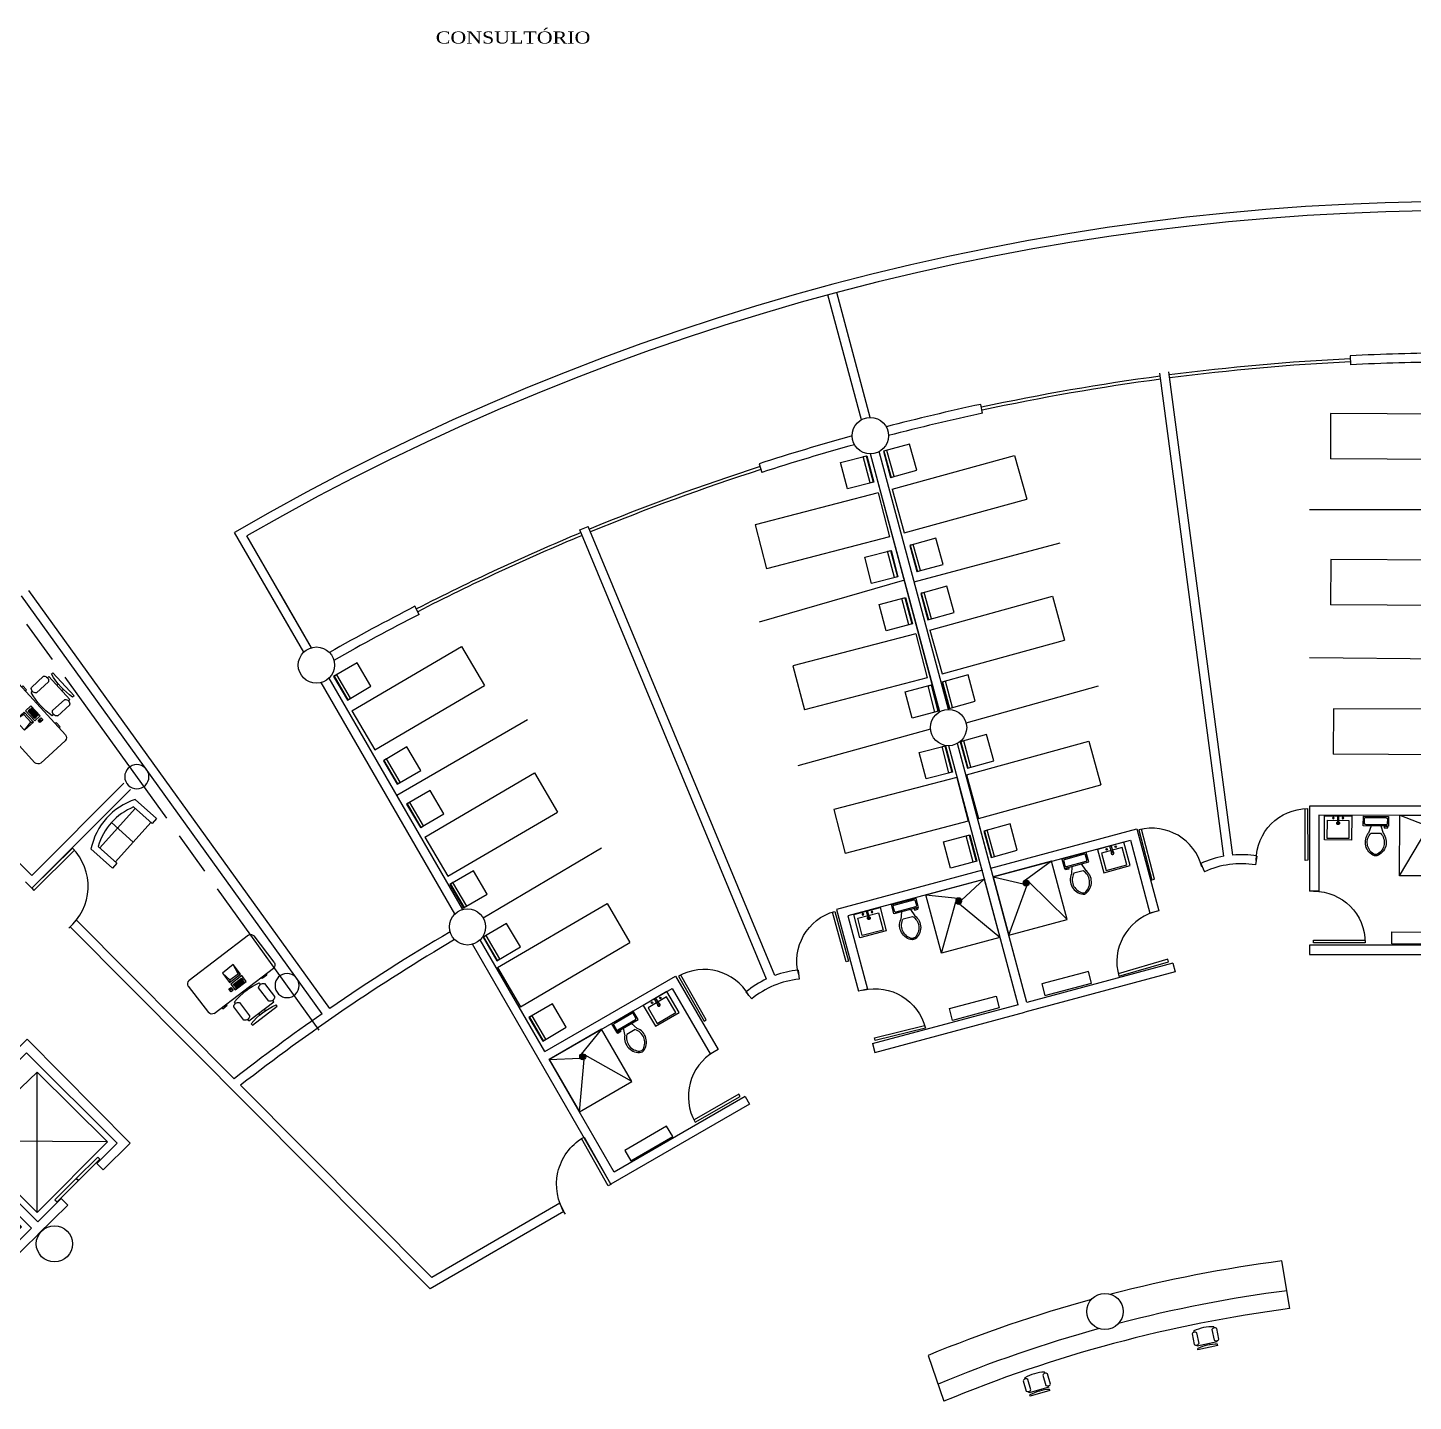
# Model space of a CAD drawing. Header units: millimetres. Extents: x 9 to 248, y 25 to 124.
# Drawn here: x 187.91 to 210.83, y 100.9 to 123.62 of the extents above; entities that cross this region are included whole.
import ezdxf

# ---------------------------------------------------------------- set-up
doc = ezdxf.new("R2010")
doc.units = ezdxf.units.MM
doc.header["$LTSCALE"] = 0.8
doc.header["$MEASUREMENT"] = 0
doc.linetypes.add('ACAD_ISO08W100', pattern=[36, 24, -3, 6, -3])
for name, color, linetype in [('cancel', 2, 'Continuous'), ('CANCELERIA', 30, 'Continuous'), ('COLUMNAS', 5, 'Continuous'), ('EJES', 1, 'ACAD_ISO08W100'), ('MUEBLES', 2, 'Continuous'), ('MUROS', 6, 'Continuous')]:
    doc.layers.add(name, color=color, linetype=linetype)
doc.layers.add('LUMINARIAS', color=7, linetype='Continuous', lineweight=30)
doc.styles.add('Estilo 01', font='times.ttf', dxfattribs={"width": 1.2})
doc.linetypes.add('ZIGZAG', pattern='A,0.00254,-5.08,[131,ltypeshp.shx,S=5.08,R=0,X=-5.08,Y=0],-10.16,[131,ltypeshp.shx,S=5.08,R=180,X=5.08,Y=0],-5.08', length=20.32254)

# ---------------------------------------------------------------- blocks, each defined once
blk = doc.blocks.new('COLUMNA')
at = {"layer": 'COLUMNAS', "ltscale": 0.15}
blk.add_circle((78.551, 72.792), 0.3, dxfattribs=at)
blk = doc.blocks.new('columna0001')
at = {"layer": 'COLUMNAS', "ltscale": 0.15}
blk.add_circle((0, 0), 0.2, dxfattribs=at)
blk = doc.blocks.new('SILLA')
at = {"layer": 'MUEBLES', "ltscale": 0.15}
for points in [[(245.006, 69.762), (245.231, 70.152), (244.841, 70.377), (244.616, 69.987)], [(245.035, 69.814), (244.646, 70.039), (244.621, 69.995), (245.01, 69.77)]]:
    blk.add_lwpolyline(points, close=True, dxfattribs=at)
blk = doc.blocks.new('CAMA')
at = {"layer": 'MUEBLES', "ltscale": 0.15}
for p, q in [((245.018, 69.714), (246.068, 71.533)), ((246.068, 71.533), (246.718, 71.158)), ((245.668, 69.339), (246.718, 71.158)), ((245.018, 69.714), (245.668, 69.339))]:
    blk.add_line(p, q, dxfattribs=at)
blk = doc.blocks.new('ele.001')
at = {"layer": 'MUEBLES', "ltscale": 0.15}
for p, q in [((0.739, 1.732), (-0.453, 0.591)), ((0.737, -0.591), (0.739, 1.732)), ((1.899, 0.577), (-0.453, 0.591)), ((0.737, -0.591), (1.899, 0.577)), ((-0.68, 0.325), (-1.872, -0.816)), ((-0.682, -1.998), (-0.68, 0.325)), ((0.48, -0.83), (-1.872, -0.816)), ((-0.682, -1.998), (0.48, -0.83))]:
    blk.add_line(p, q, dxfattribs=at)
for points in [[(0.739, 1.732), (1.899, 0.577)], [(0.737, -0.591), (-0.453, 0.591)], [(-0.68, 0.325), (0.48, -0.83)], [(-0.682, -1.998), (-1.872, -0.816)]]:
    blk.add_lwpolyline(points, dxfattribs=at)
for points in [[(0.272, 1.583), (-0.358, 0.977), (-0.261, 0.876), (0.369, 1.482)], [(1.385, -0.026), (1.42, -0.062), (1.774, 0.292), (1.739, 0.327)], [(-1.147, 0.176), (-1.777, -0.429), (-1.68, -0.53), (-1.051, 0.075)], [(1.032, -0.38), (1.067, -0.415), (1.42, -0.062), (1.385, -0.026)], [(-0.034, -1.433), (0.001, -1.468), (0.355, -1.115), (0.32, -1.079)], [(-0.387, -1.786), (-0.352, -1.822), (0.001, -1.468), (-0.034, -1.433)]]:
    blk.add_lwpolyline(points, close=True, dxfattribs=at)
at = {"layer": 'MUROS', "ltscale": 0.15}
for p, q in [((-0.899, 0.814), (0.571, 2.279)), ((0.571, 2.279), (2.277, 0.556)), ((2.062, 0.555), (1.724, 0.22)), ((2.277, 0.556), (1.83, 0.114)), ((1.724, 0.22), (1.83, 0.114)), ((1.137, -0.361), (0.75, -0.745)), ((1.137, -0.361), (1.243, -0.468)), ((1.243, -0.468), (0.749, -0.957)), ((0.643, -0.852), (0.305, -1.186)), ((0.858, -0.851), (0.411, -1.293)), ((0.305, -1.186), (0.411, -1.293)), ((-0.282, -1.768), (-0.669, -2.151)), ((-0.282, -1.768), (-0.176, -1.874)), ((-0.176, -1.874), (-0.67, -2.363))]:
    blk.add_line(p, q, dxfattribs=at)
for points in [[(0.75, -0.745), (-0.75, 0.745), (0.561, 2.05), (2.063, 0.555)], [(-0.67, -2.363), (-2.381, -0.661), (-0.857, 0.856), (-0.857, 0.856)], [(-0.669, -2.151), (-2.169, -0.662), (-0.858, 0.643), (0.644, -0.851)], [(0.643, -0.852), (-0.859, 0.642)]]:
    blk.add_lwpolyline(points, dxfattribs=at)
blk = doc.blocks.new('Toilet - top')
for p, q in [((-10, -8.5), (-8, -8.5)), ((-10, -9.5), (-10, -8.5)), ((-7, -9.5), (-10, -9.5)), ((-8, -8.5), (-8, -8)), ((-7, -8), (-7, -9.5)), ((-4, -8), (-6, -14)), ((4, -8), (6, -14)), ((9.5, -6), (9.5, -2)), ((4, -14), (-4, -14))]:
    blk.add_line(p, q)
blk.add_lwpolyline([(10.5, -8), (10.5, 0), (-10.5, 0), (-10.5, -8)], close=True)
for points in [[(-9.5, -2), (-9.5, -6)], [(8.5, -1), (-8.5, -1)], [(-8.5, -7), (8.5, -7)]]:
    blk.add_lwpolyline(points)
for centre, radius, start, end in [((-8.6, -1.9), 0.884, 81.8699, 188.1301), ((-8.6, -6.1), 0.884, 171.8699, 278.1301), ((8.6, -1.9), 0.884, 351.8699, 98.1301), ((8.6, -6.1), 0.884, 261.8699, 8.1301), ((3.5, -21.6), 12.2, 141.4691, 247.9714), ((4.2, -21.8), 11.3, 136.3677, 238.9468), ((-3.5, -21.6), 12.2, 292.0284, 38.5307), ((-4.2, -21.8), 11.3, 301.053, 43.6321), ((0, -27.9), 4, 245.7318, 294.2682), ((0, -29), 4, 254.8605, 285.1395)]:
    blk.add_arc(centre, radius, start, end)
blk = doc.blocks.new('lav.')
at = {"layer": 'MUEBLES', "ltscale": 0.15}
for points in [[(283.552, 48.153), (284.002, 48.153), (284.002, 48.553), (283.552, 48.553)], [(283.599, 48.178), (283.955, 48.178), (283.955, 48.477), (283.599, 48.477)], [(283.767, 48.553), (283.788, 48.553), (283.788, 48.431), (283.767, 48.431)]]:
    blk.add_lwpolyline(points, close=True, dxfattribs=at)
for centre in [(283.699, 48.517), (283.856, 48.517)]:
    blk.add_circle(centre, 0.0136, dxfattribs=at)
at = {"layer": 'MUEBLES', "linetype": 'ACAD_ISO08W100', "ltscale": 0.15}
blk.add_arc((283.777, 48.431), 0.0229, 118.3923, 61.6077, dxfattribs=at)
blk = doc.blocks.new('reg.')
at = {"layer": 'cancel', "ltscale": 0.15}
for p, q in [((306.216, 99.43), (305.879, 99.014)), ((305.351, 98.928), (305.861, 98.946)), ((305.853, 98.063), (305.929, 98.928)), ((305.865, 98.979), (305.891, 98.933)), ((305.869, 98.991), (305.904, 98.931)), ((305.876, 98.999), (305.915, 98.932)), ((305.884, 99.006), (305.924, 98.936)), ((305.893, 99.009), (305.932, 98.943)), ((305.904, 99.011), (305.938, 98.951)), ((305.916, 99.009), (305.943, 98.963)), ((306.718, 98.565), (305.947, 98.996))]:
    blk.add_line(p, q, dxfattribs=at)
blk.add_lwpolyline([(306.718, 98.565), (306.216, 99.43), (305.351, 98.928), (305.853, 98.063)], close=True, dxfattribs=at)
for radius in [0.05, 0.04]:
    blk.add_circle((305.904, 98.971), radius, dxfattribs=at)
blk = doc.blocks.new('banca')
at = {"layer": 'cancel', "ltscale": 0.15}
blk.add_lwpolyline([(306.602, 97.421), (306.702, 97.248), (307.394, 97.65), (307.293, 97.823)], close=True, dxfattribs=at)
blk = doc.blocks.new('Chair - Desk')
at = {"linetype": 'Continuous'}
for p, q in [((-8.5, 0), (-8.5, -1)), ((-8.5, 0), (8.5, 0)), ((8.5, 0), (8.5, -1)), ((-10.5, -5), (-10.5, -14)), ((-8.5, -3), (-8.5, -4)), ((-8.5, -3), (8.5, -3)), ((-6.5, -14), (-6.5, -5)), ((-2, -3), (-2, -1.9355)), ((2, -1.9576), (2, -3)), ((6.5, -5), (6.5, -14)), ((8.5, -3), (8.5, -4)), ((10.5, -14), (10.5, -5)), ((-8.5, -15), (-8.5, -16)), ((8.5, -15), (8.5, -16))]:
    blk.add_line(p, q, dxfattribs=at)
for centre, radius, start, end in [((-8.5, -6.5), 2.5, 36.8699, 143.1301), ((0, 34.625), 36.625, 256.5803, 283.4197), ((8.5, -6.5), 2.5, 36.8699, 143.1301), ((-8.5, -12.5), 2.5, 216.8699, 323.1301), ((0, 19.625), 36.625, 256.5803, 283.4197), ((8.5, -12.5), 2.5, 216.8699, 323.1301)]:
    blk.add_arc(centre, radius, start, end, dxfattribs=at)
blk = doc.blocks.new('PUERTA')
blk.add_lwpolyline([(-0.95, 0.948), (-0.95, -0.002), (-0.902, -0.002), (-0.902, 0.947)])
at = {"ltscale": 0.15}
blk.add_arc((-0.95, -0.002), 0.95, 0.0972, 90, dxfattribs=at)
blk = doc.blocks.new('PUERTA22')
at = {"layer": 'MUEBLES', "ltscale": 0.15}
blk.add_lwpolyline([(245.042, 89.518), (244.592, 90.298), (244.549, 90.273), (244.999, 89.493)], close=True, dxfattribs=at)
blk.add_arc((244.999, 89.493), 0.9, 26.3729, 118.4089, dxfattribs=at)
blk = doc.blocks.new('Sofa - Roundback Loveseat 5 ft.')
at = {"linetype": 'Continuous'}
for p, q in [((-24, -33.99998), (-24, -11.46958)), ((0, -32.44198), (0, -5.99998)), ((24.00004, -33.99998), (24.00004, -11.46958)), ((-23.9998, -13.38178), (23.99986, -13.38178)), ((-24, -32.44198), (24.00004, -32.44198))]:
    blk.add_line(p, q, dxfattribs=at)
for points in [[(-24, -33.99998), (-30, -33.99998), (-30, -7.99998)], [(30.00004, -7.99998), (30.00004, -33.99998), (24.00004, -33.99998)]]:
    blk.add_lwpolyline(points, dxfattribs=at)
for centre, radius, start, end in [((0, -60.24998), 60.24998, 60.13715, 119.8628), ((0, -61.38438), 55.38444, 64.32083, 115.6792)]:
    blk.add_arc(centre, radius, start, end, dxfattribs=at)
blk = doc.blocks.new('escr')
at = {"linetype": 'Continuous'}
for p, q in [((-0.76, -0.213), (-0.76, 0.336)), ((-0.692, 0.404), (0.543, 0.404)), ((0.611, 0.336), (0.611, -0.213)), ((-0.198, -0.03), (-0.198, 0.168)), ((-0.168, 0), (-0.198, 0.168)), ((-0.198, 0.168), (0.03, 0.168)), ((-0.198, -0.03), (-0.168, 0)), ((0, 0), (-0.168, 0)), ((0.03, 0.168), (0, 0)), ((0, 0), (0.03, -0.03)), ((0.03, 0.168), (0.03, -0.03)), ((0.03, -0.03), (-0.198, -0.03)), ((-0.198, -0.061), (0.03, -0.061)), ((-0.198, -0.183), (-0.198, -0.061)), ((0.03, -0.183), (-0.198, -0.183)), ((0, -0.091), (-0.168, -0.091)), ((-0.168, -0.091), (-0.168, -0.137)), ((0, -0.107), (-0.168, -0.107)), ((-0.168, -0.122), (0, -0.122)), ((-0.168, -0.137), (0, -0.137)), ((0, -0.152), (-0.168, -0.152)), ((-0.168, -0.152), (-0.168, -0.168)), ((-0.168, -0.168), (0, -0.168)), ((0, -0.137), (0, -0.091)), ((0, -0.168), (0, -0.152)), ((0.03, -0.061), (0.03, -0.183)), ((0.061, -0.107), (0.061, -0.168)), ((0.107, -0.107), (0.061, -0.107)), ((0.061, -0.168), (0.107, -0.168)), ((0.069, -0.122), (0.069, -0.137)), ((0.099, -0.122), (0.069, -0.122)), ((0.069, -0.137), (0.099, -0.137)), ((0.084, -0.122), (0.084, -0.137)), ((0.099, -0.137), (0.099, -0.122)), ((0.107, -0.168), (0.107, -0.107)), ((0.543, -0.282), (-0.692, -0.282)), ((-0.532, -0.282), (-0.532, -0.305)), ((-0.532, -0.305), (-0.44, -0.305)), ((-0.44, -0.305), (-0.44, -0.282)), ((-0.418, -0.393), (-0.418, -0.667)), ((-0.357, -0.362), (-0.357, -0.332)), ((-0.296, -0.667), (-0.296, -0.393)), ((0.1, -0.393), (0.1, -0.667)), ((0.161, -0.362), (0.161, -0.332)), ((0.222, -0.667), (0.222, -0.393)), ((0.291, -0.305), (0.291, -0.282)), ((0.383, -0.305), (0.291, -0.305)), ((0.383, -0.282), (0.383, -0.305)), ((-0.357, -0.728), (-0.357, -0.698)), ((0.161, -0.728), (-0.357, -0.728)), ((-0.357, -0.82), (-0.357, -0.789)), ((0.161, -0.82), (-0.357, -0.82)), ((-0.159, -0.76), (-0.159, -0.728)), ((-0.037, -0.728), (-0.037, -0.761)), ((0.161, -0.728), (0.161, -0.698)), ((0.161, -0.82), (0.161, -0.789))]:
    blk.add_line(p, q, dxfattribs=at)
for centre, radius, start, end in [((-0.68, 0.324), 0.0808, 98.1301, 171.8699), ((0.531, 0.324), 0.0808, 8.1301, 81.8699), ((-0.68, -0.202), 0.0808, 188.1301, 261.8699), ((0.531, -0.202), 0.0808, 278.1301, 351.8699), ((-0.357, -0.439), 0.0762, 36.8699, 143.1301), ((-0.098, -1.418), 1.116, 76.5803, 103.4197), ((0.161, -0.439), 0.0762, 36.8699, 143.1301), ((-0.357, -0.621), 0.0762, 216.8699, 323.1301), ((0.161, -0.621), 0.0762, 216.8699, 323.1301), ((-0.098, -1.875), 1.116, 76.5803, 103.4197)]:
    blk.add_arc(centre, radius, start, end, dxfattribs=at)
blk = doc.blocks.new('puerta500')
at = {"layer": 'MUEBLES', "ltscale": 0.15}
for p, q in [((290.955, 111.851), (290.919, 111.817)), ((291.591, 111.15), (290.919, 111.817)), ((291.591, 111.15), (291.626, 111.186))]:
    blk.add_line(p, q, dxfattribs=at)
blk.add_lwpolyline([(291.626, 111.186), (290.955, 111.851)], dxfattribs=at)
blk.add_arc((291.558, 111.183), 0.9, 40.4455, 135.2257, dxfattribs=at)

msp = doc.modelspace()

# ---------------------------------------------------------------- linework, layer by layer
at = {"layer": 'CANCELERIA', "ltscale": 0.15}
for radius, start, end in [(38.025, 92.8577, 97.3865), (37.975, 92.8577, 97.3864), (38.025, 97.6126, 102.1414), (37.975, 97.6127, 102.1414), (38.025, 107.8577, 112.3865), (37.975, 107.8577, 112.3864), (38.025, 112.6126, 117.1414), (37.975, 112.6127, 117.1414)]:
    msp.add_arc((211.686, 80.166), radius, start, end, dxfattribs=at)
at = {"layer": 'COLUMNAS', "ltscale": 0.15}
msp.add_circle((201.851, 116.871), 0.3, dxfattribs=at)
at = {"layer": 'EJES', "ltscale": 0.15}
msp.add_line((192.734, 107.034), (187.644, 114.107), dxfattribs=at)
at = {"layer": 'MUEBLES', "linetype": 'ZIGZAG', "ltscale": 0.01}
for p, q in [((211.615, 115.647), (209.115, 115.644)), ((202.577, 114.451), (204.992, 115.098)), ((202.414, 114.48), (200.012, 113.788)), ((211.394, 113.172), (209.119, 113.194)), ((203.435, 112.118), (205.626, 112.731)), ((194.014, 110.925), (196.179, 112.175)), ((202.846, 112.017), (200.653, 111.411)), ((195.446, 108.894), (197.404, 110.053))]:
    msp.add_line(p, q, dxfattribs=at)
at = {"layer": 'MUEBLES', "ltscale": 0.15}
for p, q in [((208.652, 103.217), (208.786, 102.428)), ((202.81, 101.655), (203.067, 100.895))]:
    msp.add_line(p, q, dxfattribs=at)
for radius, start, end in [(23.25, 97.4734, 104.5891), (22.75, 97.4224, 104.5846), (23.25, 105.4109, 112.4425), (22.45, 97.4224, 112.5776), (22.75, 105.4154, 112.5258)]:
    msp.add_arc((211.686, 80.166), radius, start, end, dxfattribs=at)
at = {"layer": 'MUROS', "color": 2, "ltscale": 0.15}
for p, q in [((201.848, 117.171), (201.294, 119.238)), ((201.703, 117.132), (201.149, 119.199)), ((192.476, 113.289), (191.331, 115.272)), ((192.606, 113.364), (191.536, 115.217))]:
    msp.add_line(p, q, dxfattribs=at)
at = {"layer": 'MUROS', "ltscale": 0.15}
for p, q in [((209.788, 118.194), (209.795, 118.044)), ((207.701, 109.913), (206.642, 117.905)), ((207.85, 109.933), (206.791, 117.925)), ((202.997, 112.303), (201.853, 116.571)), ((202.998, 112.303), (201.854, 116.571)), ((203.142, 112.342), (201.998, 116.61)), ((203.143, 112.342), (201.999, 116.61)), ((200.01, 116.407), (200.056, 116.264)), ((197.046, 115.314), (197.185, 115.371)), ((200.132, 107.882), (197.046, 115.314)), ((200.271, 107.94), (197.185, 115.371)), ((192.781, 107.306), (187.807, 114.224)), ((192.907, 107.393), (187.928, 114.312)), ((192.476, 113.289), (191.871, 114.336)), ((192.606, 113.364), (192.076, 114.282)), ((195.106, 109.034), (192.896, 112.861)), ((194.976, 108.959), (192.766, 112.786)), ((203.701, 109.679), (203.148, 111.742)), ((204.296, 107.457), (203.148, 111.742)), ((203.845, 109.718), (203.292, 111.78)), ((204.441, 107.496), (203.293, 111.781)), ((187.977, 109.596), (186.241, 111.342)), ((189.502, 111.121), (187.977, 109.596)), ((189.608, 111.015), (188.083, 109.49)), ((208.247, 109.917), (208.225, 109.769)), ((207.318, 109.794), (207.381, 109.657)), ((187.977, 109.384), (187.871, 109.49)), ((204.296, 107.457), (203.74, 109.534)), ((204.44, 107.496), (203.884, 109.573)), ((206.623, 109.009), (206.478, 108.97)), ((188.714, 108.856), (188.611, 108.747)), ((194.568, 102.758), (188.611, 108.747)), ((191.325, 106.231), (188.714, 108.856)), ((197.559, 104.485), (195.266, 108.456)), ((196.464, 106.681), (195.396, 108.531)), ((211.611, 108.44), (209.119, 108.44)), ((209.119, 108.44), (209.119, 108.29)), ((209.119, 108.29), (214.232, 108.29)), ((200.658, 108.027), (200.676, 107.878)), ((199.793, 107.667), (199.889, 107.552)), ((199.331, 106.716), (199.201, 106.641)), ((197.614, 104.689), (196.539, 106.551)), ((194.593, 102.945), (191.431, 106.124)), ((196.779, 104.034), (196.715, 104.171))]:
    msp.add_line(p, q, dxfattribs=at)
at = {"layer": 'MUROS', "linetype": 'ACAD_ISO08W100', "ltscale": 0.15}
for p, q in [((203.709, 117.243), (203.678, 117.389)), ((194.385, 113.915), (194.317, 114.048))]:
    msp.add_line(p, q, dxfattribs=at)
at = {"layer": 'MUROS', "ltscale": 0.15}
for points in [[(211.611, 110.74), (209.119, 110.741), (209.119, 109.337)], [(211.619, 110.59), (209.269, 110.591), (209.269, 109.337), (209.119, 109.337)], [(203.845, 109.718), (206.26, 110.365), (206.623, 109.009)], [(203.884, 109.573), (206.154, 110.181), (206.477, 108.973)], [(203.708, 109.681), (201.293, 109.034), (201.656, 107.679)], [(203.747, 109.536), (201.477, 108.928), (201.802, 107.715), (201.656, 107.679)], [(206.855, 108.143), (206.894, 107.998), (204.407, 107.332)], [(206.855, 108.143), (204.44, 107.496)], [(196.464, 106.681), (198.629, 107.931), (199.331, 106.716)], [(196.539, 106.551), (198.574, 107.726), (199.199, 106.644)], [(201.888, 106.813), (204.303, 107.459)], [(201.888, 106.813), (201.927, 106.668), (204.407, 107.332)], [(199.779, 105.939), (199.854, 105.81), (197.559, 104.485)], [(199.779, 105.939), (197.614, 104.689)], [(196.715, 104.171), (194.593, 102.945)], [(196.779, 104.034), (194.568, 102.758)]]:
    msp.add_lwpolyline(points, dxfattribs=at)
at = {"layer": 'MUROS', "color": 2, "ltscale": 0.15}
for radius, start, end in [(40.58, 59.8941, 120.1059), (40.43, 60.1063, 119.8937)]:
    msp.add_arc((211.686, 80.166), radius, start, end, dxfattribs=at)
at = {"layer": 'MUROS', "ltscale": 0.15}
for centre, radius, start, end in [((211.686, 80.166), 38.075, 90.4375, 92.8576), ((211.686, 80.166), 37.925, 90.4384, 92.8578), ((211.686, 80.166), 38.075, 102.1414, 104.5625), ((211.686, 80.166), 37.925, 102.1414, 104.5616), ((211.686, 80.166), 38.075, 105.4375, 107.8576), ((211.686, 80.166), 37.925, 105.4384, 107.8578), ((211.686, 80.166), 38.075, 117.1414, 119.5625), ((211.686, 80.166), 37.925, 117.1414, 119.5616), ((207.985, 108.339), 1.6, 100.211, 114.6015), ((207.985, 108.339), 1.6, 80.5628, 94.8376), ((207.985, 108.339), 1.45, 80.5628, 114.6015), ((211.686, 80.166), 32.925, 120.5049, 127.9646), ((211.686, 80.166), 33.075, 120.5038, 124.5953), ((200.813, 106.435), 1.6, 95.5628, 109.8376), ((200.813, 106.435), 1.6, 115.211, 129.6015), ((200.813, 106.435), 1.45, 95.5628, 129.6015), ((211.686, 80.166), 33.075, 124.8591, 127.9959)]:
    msp.add_arc(centre, radius, start, end, dxfattribs=at)

# ---------------------------------------------------------------- block references
at = {"layer": 'cancel', "xscale": -1}
for name, p, rotation in [('reg.', (525.516, 177.591), 30.00000000000077), ('reg.', (489.182, 256.315), 45.16431235327065), ('banca', (525.516, 177.591), 30.00000000000077), ('banca', (489.193, 256.33), 45.16431235327065)]:
    msp.add_blockref(name, p, dxfattribs=dict(at, rotation=rotation))
at = {"layer": 'cancel', "rotation": 344.8356876467302}
for name, p in [('reg.', (-116.713, 93.966)), ('banca', (-116.724, 93.975))]:
    msp.add_blockref(name, p, dxfattribs=at)
at = {"layer": 'cancel'}
for name in ['reg.', 'banca']:
    msp.add_blockref(name, (-108.812, 7.624), dxfattribs=at)
at = {"layer": 'CANCELERIA', "ltscale": 0.15, "yscale": 0.9, "zscale": 0.9}
for p, xscale, rotation in [((207.337, 109.739), 0.9, 14.60148308455185), ((208.236, 109.843), -0.9, 0.3020652942146551), ((209.186, 109.337), -0.9, 270.0000000000006), ((200.666, 107.952), -0.9, 15.39851691544884), ((206.543, 108.987), 0.9, 106.2572556309806), ((199.841, 107.61), 0.9, 29.69793470578609), ((201.729, 107.697), -0.9, 283.7427443690201), ((199.266, 106.679), 0.9, 120.0000000000001)]:
    msp.add_blockref('PUERTA', p, dxfattribs=dict(at, xscale=xscale, rotation=rotation))
at = {"layer": 'COLUMNAS'}
for p, rotation in [((295.001, 81.444), 120), ((293.787, 55.007), 105), ((293.787, 55.007), 105), ((297.501, 77.113), 120), ((295.367, 99.428), 135), ((296.375, 45.347), 105)]:
    msp.add_blockref('COLUMNA', p, dxfattribs=dict(at, rotation=rotation))
at = {"layer": 'COLUMNAS', "xscale": -1, "rotation": 270.0000000000007}
for p in [(189.715, 111.229), (192.201, 107.774)]:
    msp.add_blockref('columna0001', p, dxfattribs=at)
at = {"layer": 'MUEBLES', "xscale": -1}
for name, p, rotation in [('CAMA', (395.368, 293.609), 59.70236363826325), ('SILLA', (334.172, 333.821), 74.61430944991129), ('CAMA', (334.201, 333.666), 74.61430944991129), ('CAMA', (395.371, 291.195), 59.70236363826325), ('SILLA', (334.574, 332.254), 74.61430944991129), ('SILLA', (334.812, 331.474), 74.61430944991129), ('CAMA', (334.826, 331.334), 74.61430944991129), ('CAMA', (395.414, 288.725), 59.70236363826325), ('escr', (187.961, 112.133), 132.3223905804156), ('SILLA', (335.244, 330.029), 74.61430944991129), ('CAMA', (335.503, 328.958), 74.61430944991129), ('SILLA', (335.474, 329.022), 74.61430944991129), ('lav.', (492.924, 59.501), 359.4891259547995), ('SILLA', (335.876, 327.546), 74.61430944991129), ('lav.', (488.624, 133.821), 14.65343830806927), ('escr', (191.256, 107.866), 37.39417208277824)]:
    msp.add_blockref(name, p, dxfattribs=dict(at, rotation=rotation))
at = {"layer": 'MUEBLES'}
for name, p, rotation in [('CAMA', (-21.165, 238.446), 315.3856905500871), ('SILLA', (-21.218, 238.594), 315.3856905500871), ('SILLA', (-20.782, 237.037), 315.3856905500871), ('CAMA', (-20.541, 236.114), 315.3856905500871), ('SILLA', (-20.599, 236.242), 315.3856905500871), ('CAMA', (-54.186, 172.794), 330.3849511590392), ('SILLA', (-54.275, 172.924), 330.3849511590392), ('SILLA', (-54.275, 172.924), 330.38495115904), ('SILLA', (-20.25, 234.774), 315.3856905500871), ('CAMA', (-19.939, 233.718), 315.3856905500871), ('SILLA', (-19.946, 233.787), 315.3856905500871), ('SILLA', (-53.451, 171.532), 330.3849511590392), ('CAMA', (-52.979, 170.703), 330.3849511590392), ('SILLA', (-53.068, 170.812), 330.3849511590392), ('SILLA', (-19.556, 232.309), 315.3856905500871), ('lav.', (-54.983, -11.841), 15.34656169193158), ('SILLA', (-52.352, 169.484), 330.3849511590392), ('CAMA', (-51.778, 168.544), 330.3849511590392), ('SILLA', (-51.802, 168.61), 330.3849511590392), ('lav.', (-21.544, -78.344), 30.51087404520133)]:
    msp.add_blockref(name, p, dxfattribs=dict(at, rotation=rotation))
at = {"layer": 'MUEBLES', "ltscale": 0.15}
for name, p, xscale, yscale, zscale, rotation in [('Sofa - Roundback Loveseat 5 ft.', (189.213, 110.542), 0.01828800000001817, 0.01828799999999831, 0.018288, 48.13501181654908), ('Toilet - top', (210.217, 110.573), -0.01984375000000001, 0.01984375000000001, 0.01984375, 359.5221715064368), ('Toilet - top', (205.221, 109.92), 0.01984375000000001, 0.01984375000000001, 0.01984375, 15.3135161402941), ('Toilet - top', (202.401, 109.167), -0.01984375000000001, 0.01984375000000001, 0.01984375, 14.68648385970667), ('Toilet - top', (197.748, 107.244), 0.01984375000000001, 0.01984375000000001, 0.01984375, 30.47782849356395), ('Chair - Desk', (207.436, 101.784), 0.01984375000000001, 0.01984375000000001, 0.01984375, 192.1433407140472), ('Chair - Desk', (204.659, 101.027), 0.01984375000000001, 0.01984375000000001, 0.01984375, 196.0210927265336)]:
    msp.add_blockref(name, p, dxfattribs=dict(at, xscale=xscale, yscale=yscale, zscale=zscale, rotation=rotation))
at = {"layer": 'MUROS', "rotation": 269.4999999999987}
msp.add_blockref('puerta500', (79.375, 401.933), dxfattribs=at)
at = {"layer": 'MUROS', "ltscale": 0.15, "rotation": 330.3849511590392}
msp.add_blockref('SILLA', (-51.043, 167.282), dxfattribs=at)
at = {"layer": 'MUROS'}
msp.add_blockref('ele.001', (187.328, 104.61), dxfattribs=at)
at = {"layer": 'MUROS', "ltscale": 0.15, "xscale": -1, "rotation": 59.53918268396089}
msp.add_blockref('PUERTA22', (398.902, 270.299), dxfattribs=at)

# ---------------------------------------------------------------- texts
at = {"layer": 'LUMINARIAS', "ltscale": 0.15, "style": 'Estilo 01', "width": 1.2}
msp.add_text('CONSULTÓRIO', height=0.2, dxfattribs=at).set_placement((194.661, 123.359))

doc.saveas('drawing.dxf')
